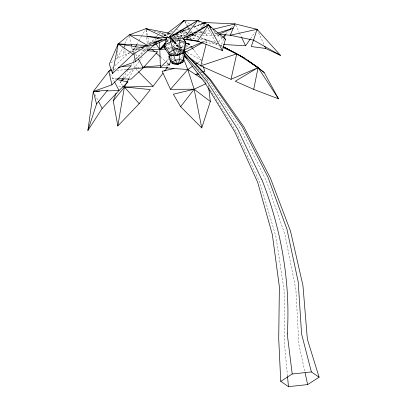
<?xml version="1.0" encoding="UTF-8"?>
<svg xmlns="http://www.w3.org/2000/svg" width="407" height="407" viewBox="0 0 407 407"><rect width="100%" height="100%" fill="white"/><g stroke="black" fill="none" stroke-linecap="round" stroke-linejoin="round"><path stroke-width="0.31" stroke-dasharray="2.04 1.53" d="M173.392 52.986L173.402 51.791M179.675 52.238L179.685 50.448M117.842 50.661L117.47 58.069L115.939 59.193M124.211 47.817L123.092 55.673L117.47 58.069L123.123 46.927M124.298 47.212L124.471 46.006M166.056 42.145L166.432 40.344M206.369 43.183L207.127 40.115L201.241 38.049M171.398 59.015L172.42 56.064M174.669 49.583L175.285 47.817L171.52 39.825M180.962 50.839L184.03 42.206M223.647 39.204L221.54 44.404L222.807 44.48M124.817 43.585L128.403 36.518M129.06 78.215L133.404 69.928M200.259 31.558L199.659 32.616L197.787 32.56M203.251 26.267L204.446 24.15M134.865 47.777L132.646 51.603L130.311 52.595M136.762 44.505L138.66 41.229M138.975 40.68L141.193 36.859M141.509 36.315L145.304 29.762M122.685 85.358L120.065 82.809L121.042 81.222M122.995 78.042L127.874 70.096M130.8 65.324L131.451 64.265M180.387 37.785L180.789 37.134L184.473 36.218M250.615 38.579L255.275 31.888M138.935 61.645L134.564 67.715L133.827 63.497M139.296 61.136L142.211 57.087M147.309 50.005L149.496 46.968L147.741 47.166M192.628 39.362L197.487 32.936M201.231 27.997L204.222 24.044M166.361 42.114L169.627 38.456L166.28 42.114M201.699 41.855L216.427 44.114L218.121 42.277M218.549 41.819L222.359 37.683M225.748 34.01L228.291 31.253M231.257 28.037L232.952 26.201M147.858 37.2L149.364 43.9L154.487 38.573M156.624 36.355L160.037 32.809L165.649 33.323M120.065 82.809L121.383 81.436M124.461 78.236L132.804 69.546M167.486 60.267L168.376 59.371M170.599 57.128L171.932 55.784M174.15 53.546L175.488 52.198M175.931 51.75L177.264 50.407M133.72 62.897L133.404 61.086L135.18 59.3M135.623 58.852L147.156 47.232M112.078 68.33L113.009 67.481M114.866 65.781L129.294 52.605M129.757 52.182L133.018 49.206L136.579 47.884M133.404 61.086L135.297 59.427M135.77 59.01L149.496 46.968M171.306 40.486L172.303 39.708L173.443 39.504L175.824 40.201M163.767 35.994L166.758 33.715M110.836 62.948L113.899 60.699M149.364 43.9L156.456 39.031M161.014 35.902L163.955 34.132L170.686 34.046M197.914 62.617L201.455 60.19L193.936 50.147M165.644 45.93L169.877 43.386M163.818 36.065L167.129 34.203M167.679 33.893L173.743 30.479M203.276 42.277L207.127 40.115L215.237 42.486L217.989 43.941M180.728 32.367L184.793 30.159L190.074 28.205M170.976 40.634L177.101 39.683L178.164 39.123M180.25 47.777L183.532 46.047M179.131 52.055L180.683 51.236M180.545 58.43L183.837 56.695M139.998 48.214L132.646 51.603L131.634 46.647M163.838 36.126L171.266 32.901M179.752 32.326L184.793 30.159L186.564 32.708M201.969 42.328L207.127 40.115L218.513 45.391M129.731 52.844L125.061 54.833L124.949 49.837M189.698 29.009L182.163 32.112L187.164 32.255M193.752 27.34L203.027 23.52M180.072 47.934L183.603 46.535M185.958 45.599L187.724 44.902M182 31.207L184.793 30.159M140.14 46.566L142.516 45.681M147.268 43.92L159.005 39.978M182.148 31.161L191.066 27.854M194.638 26.531L202.966 23.443M194.185 26.689L202.996 23.433M114.036 69.419L115.776 68.793M173.423 49.395L175.371 48.738L177.895 48.698L176.775 48.871M200.692 72.756L201.862 72.38M214.942 33.923L216.712 33.369M202.711 31.863L199.659 32.616L203.327 32.931M205.153 31.263L210.037 30.062M210.648 29.909L212.479 29.462M154.39 41.28L157.392 40.563M133.755 52.946L133.018 49.206L139.194 47.965M180.087 48.062L183.705 47.416M186.111 46.988L190.929 46.128M172.278 49.216L178.47 48.255M173.977 49.308L176.216 48.957M173.621 53.297L176.979 52.773M174.822 59.524L176.546 59.254M177.121 59.168L178.846 58.898M172.95 37.164L184.864 35.384M173.499 37.098L184.508 35.506M186.95 35.15L188.787 34.885M116.957 70.482L126.343 69.531M135.195 67.664L138.99 67.359M163.66 65.364L166.193 65.161M168.066 48.901L171.871 48.657M172.507 48.616L178.851 48.209M174.705 37.373L183.226 37.368M137.739 67.664L139.011 67.643M135.424 53.587L133.018 49.206L139.983 49.267M143.783 49.298L148.219 49.339M189.662 32.326L192.786 32.418M153.266 47.09L157.041 47.217M167.104 47.548L172.766 47.731M173.397 47.756L175.285 47.817L172.349 45.386M116.972 78.643L112.658 78.495L116.341 79.35M195.101 34.641L213.456 35.699M214.067 35.745L218.915 36.091L213.034 29.803M203.938 32.982L211.884 33.664M168.147 33.552L170.64 33.786M133.018 49.206L138.701 49.771M141.855 50.086L146.276 50.524M176.394 34.712L181.237 35.226L182.901 37.739M175.371 48.738L176.521 48.86M189.453 38.044L197.66 39.006M200.188 39.301L207.127 40.115M118.773 86.233L121.286 86.599M179.512 32.606L187.459 33.862M168.808 33.165L170.66 33.527M177.376 34.447L181.237 35.226L181.354 37.439L175.651 35.261M166.56 39.744L169.872 40.41M167.633 48.723L171.042 49.41L172.395 52.778M171.393 59.244L173.672 59.702L173.657 57.957M180.26 42.186L184.569 43.127M154.161 31.085L163.955 34.132L167.776 36.243M181.171 41.768L184.737 42.811M193.63 35.328L200.234 37.515M200.834 37.714L215.237 42.486M176.531 29.441L179.451 30.439M182.372 31.441L186.457 32.84M188.792 33.644L189.962 34.046M173.423 38.579L177.584 40.039M193.584 35.358L198.886 37.22M179.451 50.295L181.201 50.967M167.058 36.259L160.037 32.809M221.362 46.713L222.497 47.237M222.273 37.693L220.151 36.681L217.542 34.056M220.197 45.106L222.4 46.271M187.174 52.376L201.455 60.19M165.964 42.715L167.608 43.615M168.157 43.915L170.899 45.416M173.092 46.617L175.285 47.817M203.363 79.589L204.95 80.617M171.947 38.523L173.443 39.504L174.11 40.837L171.561 38.838M184.742 20.762L189.988 24.201M190.517 24.547L192.613 25.926M193.137 26.272L197.863 29.37M200.488 31.09L202.584 32.468M203.113 32.814L206.787 35.226L204.858 32.036M180.22 32.646L184.457 35.445M201.307 22.975L204.833 25.595M207.346 27.473L210.363 29.721M213.889 32.346L218.915 36.091M166.483 40.522L168.437 42.14M160.582 56.98L165.196 61.152M214.932 31.425L215.802 32.301M135.882 69.042L138.08 71.256M174.369 41.656L171.316 38.456L174.328 41.718M174.807 42.114L179.604 47.146M180.042 47.599L181.349 48.972M174.761 42.18L179.512 47.288M171.276 38.492L174.191 41.819M174.608 42.297L178.775 47.054M195.426 66.082L208.75 81.303L240.98 129.528L266.417 180.993L284.992 234.819L295.914 289.845L298.86 344.22L304.94 372.161M171.25 38.507L174.069 41.901M174.476 42.384L178.505 47.227M180.922 50.137L181.726 51.104M171.606 39.026L173.55 41.504M173.937 42.002L178.592 47.95M204.97 81.654L206.135 83.14M173.509 41.565L171.591 39.047L173.392 41.504M173.891 42.069L178.485 48.102M180.016 50.117L180.784 51.124M173.758 41.997L178.551 48.443M180.021 50.422L180.759 51.414M175.183 42.303L178.408 46.703M174.389 35.831L176.424 38.721M176.394 50.183L177.416 51.633M186.915 33.216L188.334 35.256M190.105 37.8L191.168 39.331M184.885 21.464L188.232 26.699M188.568 27.223L190.578 30.362M190.914 30.886L191.916 32.453M208.46 86.889L236.355 131.853L260.073 183.13L275.915 236.528L284.117 290.461L284.503 344.037L287.474 375.997M198.107 20.879L201.964 27.254M184.157 42.231L184.783 43.3M135.724 54.131L137.831 57.967M110.297 74.074L114.108 81.212M95.035 94.76L98.163 100.783M207.901 27.539L216.427 44.114M184.768 21.535L186.706 25.468M187.81 27.712L189.469 31.074M189.748 31.639L190.578 33.323M235.612 25.025L239.118 32.316M239.387 32.875L241.28 36.803M258.587 32.697L263.909 44.521M176.826 34.336L178.18 37.698M181.954 54.523L182.855 56.832M177.101 39.683L178.592 44.47M202.335 63.146L202.686 64.331M206.715 77.905L207.417 80.286M146.215 29.889L147.721 36.589M129.482 36.126L131.003 43.554M208.42 85.17L208.71 87.678M146.047 29.915L146.642 36.747M146.698 37.373L147.349 44.826M180.418 39.021L180.469 40.883M180.489 41.504L180.744 50.794M124.868 46.088L124.898 47.334M171.016 46.276L171.042 49.41M222.227 46.184L220.553 45.304L222.186 46.174"/><path stroke-width="0.61" d="M170.691 35.887L170.645 41.85L173.25 50.234L176.984 55.525L180.718 54.065M159.763 41.875L159.62 49.44L148.85 49.344M118.122 45.101L118.188 43.87L129.228 34.89L145.94 28.673L168.188 33.043M118.096 67.954L135.485 61.666L154.019 44.994L154.268 42.516M116.957 79.497L128.012 82.072L119.042 90.456L102.152 108.445L87.892 130.464L93.325 91.478L108.817 71.306L111.147 69.185M122.543 86.783L150.407 89.591L139.199 103.648L117.837 125.956L124.43 87.057L128.77 78.77M112.49 73.514L109.305 64.077L118.188 43.87L143.523 47.975L133.079 54.192L112.49 73.514L118.188 43.87L147.644 45.523L162.424 39.25L147.395 36.401M264.163 72.497L248.036 60.658L258.114 67.598L264.163 72.497L278.51 98.835L253.693 89.382L258.114 67.598L244.276 57.896L223.504 46.851M173.53 55.581L169.114 54.686L164.794 48.153L165.049 46.947M189.565 57.784L200.737 65.868L230.983 79.324L236.732 53.836L223.341 46.774M169.582 54.065L168.997 56.497L169.114 58.781L172.268 63.553C175.961 64.881 179.909 64.143 183.064 61.874L184.386 56.405L184.269 54.121L183.216 52.528M206.064 44.409L200.737 65.868L236.732 53.836L258.114 67.598L278.51 98.835M211.019 27.483L208.409 24.858L186.208 39.036L197.588 41.143L222.364 50.56L225.453 39.214L208.409 24.858L197.787 20.35L184.218 20.416L167.257 33.333M217.302 33.181L233.252 28.154L218.9 34.264L230.225 35.236L257.066 29.314L280.484 55.372L253.576 40.161L257.066 29.314L235.073 23.901L205.342 22.563L203.581 23.214L205.342 22.563L204.746 23.621M205.886 83.715L194.134 89.225L173.351 94.221L180.657 106.69L201.755 127.915L210.322 101.455L208.786 88.304M87.892 130.464L96.551 103.999L107.585 90.242L93.325 91.478L96.551 103.999M253.475 40.008L251.277 46.54L265.685 48.464L280.484 55.372M166.824 65.11L169.358 64.906L170.787 60.78M184.646 40.476L185.053 39.326M117.837 125.956L113.232 100.89L116.117 93.269M224.115 38.049L225.519 34.585M135.18 47.232L136.762 44.505M121.367 80.693L122.67 78.571M197.588 41.143L208.409 24.858L210.928 27.554M223.443 44.516L245.594 45.777L250.254 39.092M123.555 86.208L124.43 87.057L153.022 86.309L163.009 73.224M164.545 71.21L167.618 67.18L166.351 67.201M180.657 106.69L194.134 89.225L187.795 69.541L183.526 58.567M166.01 37.22L168.208 37.897L197.787 20.35L169.836 37.968L183.552 38.543L197.787 20.35L199.298 21.474M113.232 100.89L124.43 87.057L139.199 103.648M174.084 68.488L162.149 71.271L170.472 89.306L187.795 69.541L192.852 66.076M202.304 78.907L187.795 69.541L160.378 67.435L159.824 49.435L165.542 43.03M165.446 43.03L159.62 49.44L156.023 43.829M168.208 37.897L184.218 20.416L182.977 21.739M222.787 37.225L225.325 34.468M229.563 29.874L230.835 28.495M154.914 38.131L156.196 36.803M121.82 80.983L124.018 78.693M160.378 67.435L167.043 60.714M94.582 91.427L93.325 91.478L111.935 84.819L131.359 65.725L122.151 66.489M141.661 47.471L154.019 44.994L158.191 41.112M166.163 49.023L159.824 49.435L164.815 45.543M157.468 38.334L158.989 37.291M195.385 64.347L197.405 62.963M280.744 381.354L292.206 373.992L311.386 371.927L319.108 377.218L307.646 384.579L288.461 386.65L280.744 381.354L278.719 338.843L279.365 286.737L272.329 234.488L257.662 182.28L234.712 131.68L205.291 83.318L184.229 55.652M159.824 49.435L165.115 46.25M175.626 34.488L178.215 32.962M184.569 52.757L202.727 42.582M183.552 38.543L208.409 24.858L222.364 50.56M186.782 36.986L191.229 34.529L193.03 35.129M171.739 55.052L168.997 56.497L172.181 61.935L172.268 63.553L178.012 64.164L183.064 61.874L182.982 60.256L184.269 54.121L181.42 53.546M181.781 53.505L183.908 52.386L185.719 44.892L185.556 41.763L183.231 38.243M147.644 45.523L129.228 34.89L165.563 37.912L167.725 36.798M141.127 47.69L146.215 45.35M154.019 44.994L166.478 39.342M230.983 79.324L258.114 67.598L235.282 81.227L253.693 89.382M184.198 49.939L201.399 42.572M203.607 23.28L205.342 22.563M188.314 44.668L189.489 44.2L185.322 42.745M111.716 70.258L108.817 71.306L111.935 84.819M198.351 73.514L195.421 74.466L199.033 74.42M203.032 71.998L204.792 71.429L203.388 66.697M153.592 42.669L166.275 38.98M189.387 34.992L191.229 34.529L192.999 35.15M213.09 29.309L235.073 23.901L230.225 35.236L253.576 40.161M172.532 35.002L175.6 34.524M178.281 63.772L179.96 63.507M190.008 34.707L191.229 34.529M126.969 69.47L143.244 67.821L157.646 51.653L147.543 50.651M143.417 67.002L160.5 65.624M95.833 91.377L99.598 91.229M107.127 90.929L119.042 90.456L114.398 81.756M142.826 67.582L160.628 67.292M173.947 34.381L176.246 34.346M175.254 55.55L176.984 55.525L183.908 52.386L183.791 50.173L185.556 41.763L179.314 40.502L170.645 41.85L164.637 45.019L164.794 48.153M170.472 89.306L194.134 89.225L210.322 101.455M194.037 32.453L196.535 32.524M117.587 78.668L131.146 79.141L143.244 67.821L138.431 59.061M183.053 39.194L199.242 41.478M177.065 32.219L178.902 32.509M187.027 43.661L189.489 44.2L185.327 42.984M148.876 29.533L145.94 28.673L165.563 37.912M180.036 30.642L181.201 31.039M223.067 47.502L236.732 53.836M224.394 38.706L225.453 39.214M223.29 46.764L244.276 57.896M184.427 50.87L186.075 51.775M198.911 30.057L199.964 30.749M186.579 36.849L188.166 37.897M190.817 39.652L191.88 40.349M118.188 43.87L133.079 54.192M151.806 49.054L154.574 51.557M155.962 52.808L160.119 56.563M167.048 62.82L169.358 64.906M138.517 71.703L153.022 86.309M183.964 51.714L210.572 79.614L243.981 127.004L270.37 178.001L290.486 231.069L302.945 285.505L307.366 339.224L319.108 377.218M183.827 51.933L209.732 79.792L242.338 126.831L267.954 177.157L286.899 229.024L298.194 281.781L301.587 334.03L311.386 371.927M182.936 52.559L207.112 81.629L237.719 129.156L261.615 179.289M185.185 56.375L187.123 58.852M190.929 46.128L193.564 49.644M192.252 32.977L193.254 34.549M202.289 27.788L202.93 28.851M98.448 101.328L102.152 108.445M186.981 26.028L187.535 27.147M241.549 37.363L245.594 45.777M257.066 29.314L257.575 30.444M264.672 46.21L265.685 48.464M178.408 38.258L179.314 40.502L179.38 49.278L176.984 55.525L169.114 54.686L169.002 52.472L164.637 45.019L166.443 37.53L166.504 38.634M173.728 55.296L175.285 60.302L178.012 64.164L182.982 60.256L179.757 59.605L175.285 60.302L172.181 61.935L178.012 64.164L179.757 59.605L179.716 53.78M305.077 372.781L307.646 384.579M131.252 44.79L131.507 46.032M133.883 53.566L135.485 61.666M194.134 89.225L201.755 127.915M287.23 333.847L292.206 373.992M287.53 376.623L288.461 386.65M124.832 44.21L124.857 45.462M261.767 179.258A389.87 326.185 40.4 0 1 287.311 333.862M183.791 50.173L176.984 55.525L169.002 52.472L173.25 50.234L179.38 49.278L183.791 50.173"/></g></svg>
